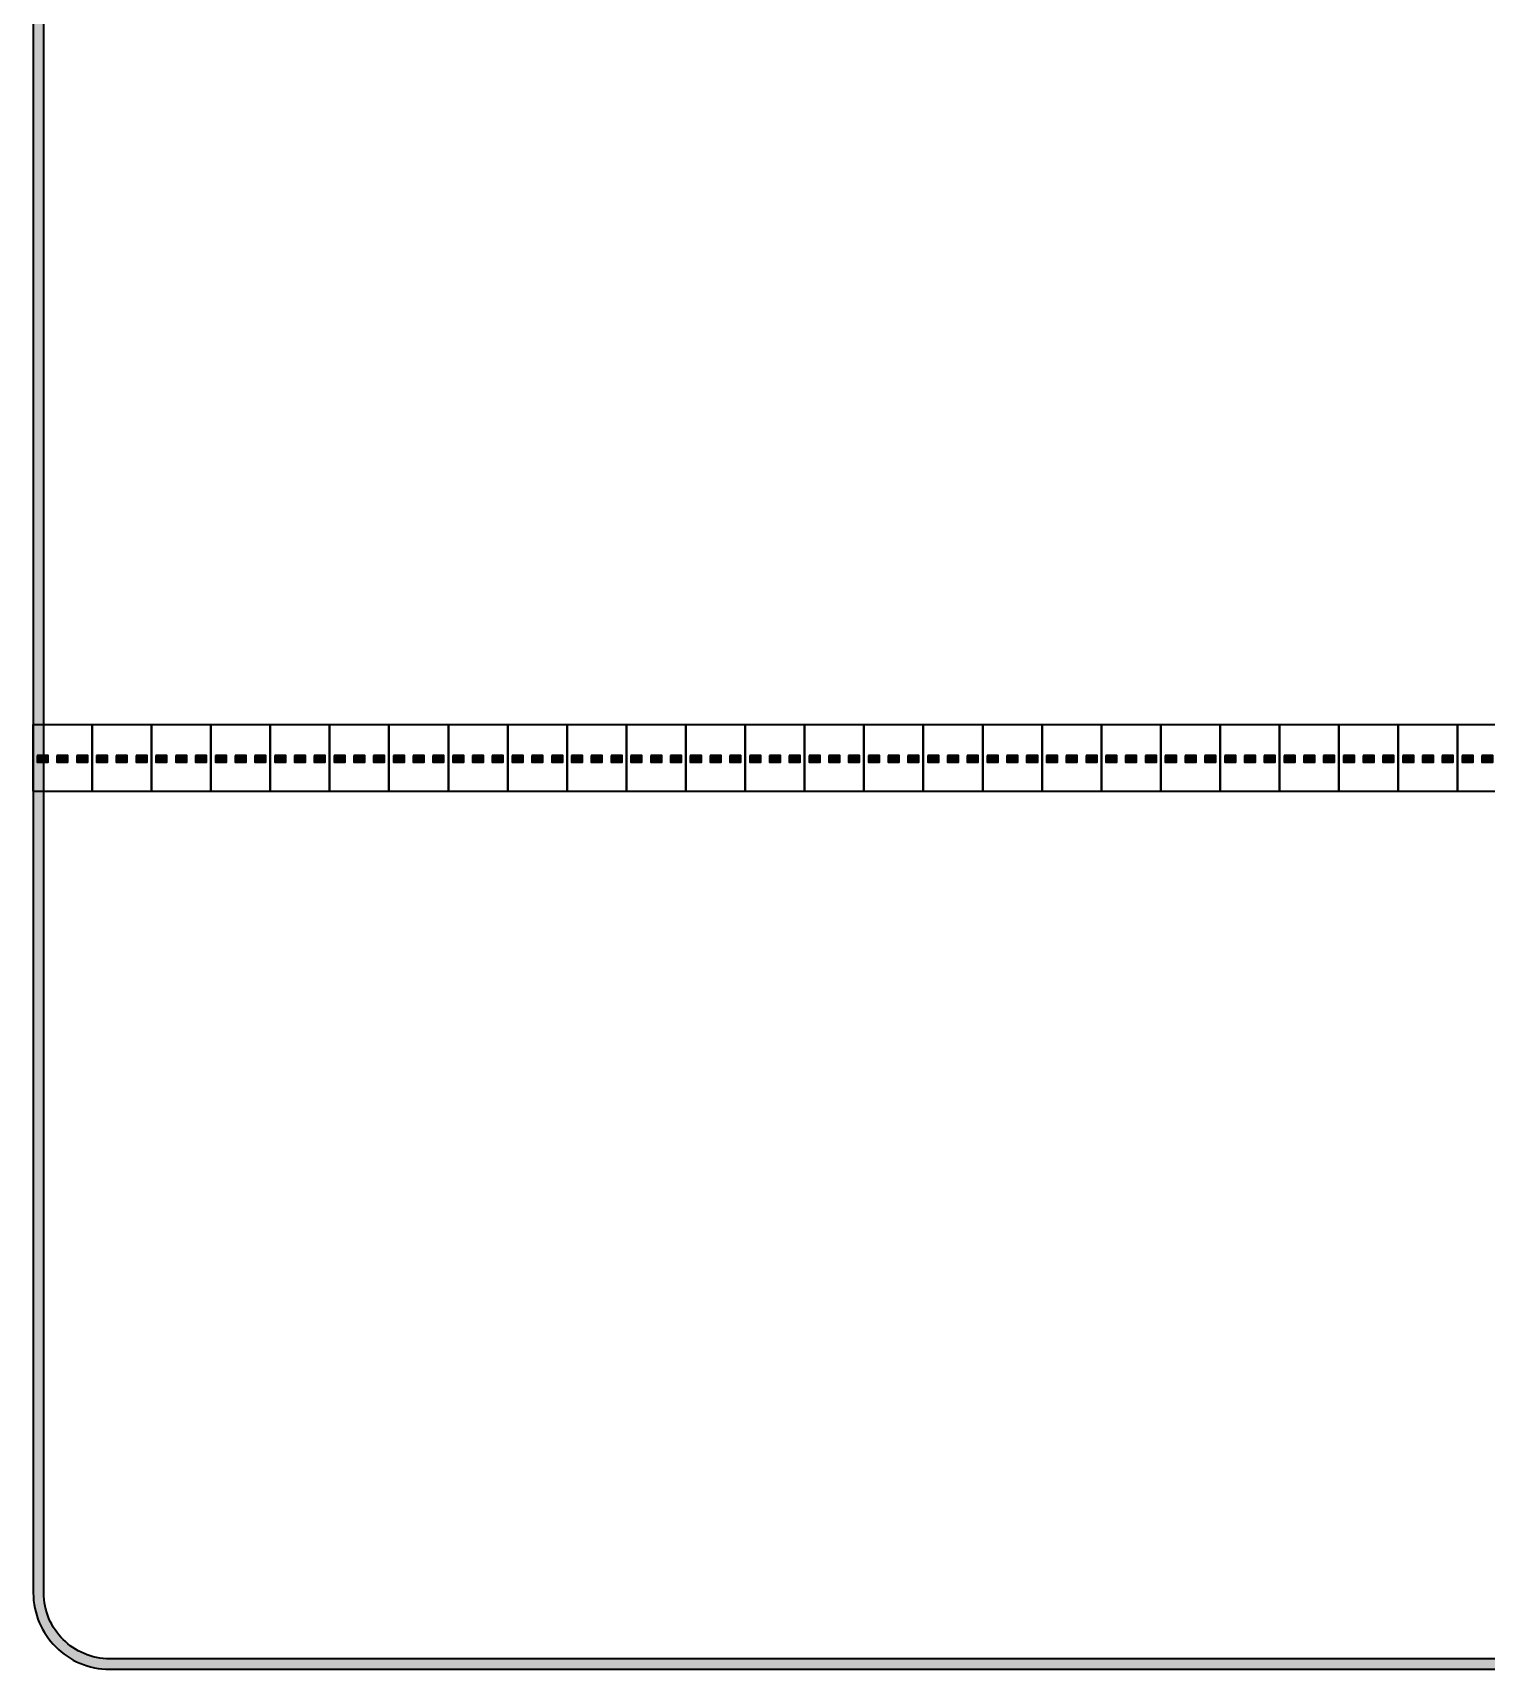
# Model space of a CAD drawing. Header units: millimetres. Extents: x 2 to 99, y 9 to 119.
# Drawn here: x 2.4 to 51.5, y 8.5 to 63.9 of the extents above; entities that cross this region are included whole.
import ezdxf

# ---------------------------------------------------------------- set-up
doc = ezdxf.new("R2010")
doc.units = ezdxf.units.MM
doc.header["$MEASUREMENT"] = 0
doc.layers.add('border outline stroke', color=7, linetype='Continuous', lineweight=0)

# ---------------------------------------------------------------- blocks, each defined once
blk = doc.blocks.new('Block_1')
at = {"layer": 'border outline stroke', "transparency": 33554687}
for points in [[(2.539, 39.413), (2.539, 39.301), (2.539, 39.188), (2.726, 39.188), (2.912, 39.188), (2.912, 39.301), (2.912, 39.413), (2.726, 39.413)], [(3.205, 39.413), (3.205, 39.301), (3.205, 39.188), (3.391, 39.188), (3.578, 39.188), (3.578, 39.301), (3.578, 39.413), (3.391, 39.413)], [(3.873, 39.413), (3.873, 39.301), (3.873, 39.188), (4.06, 39.188), (4.246, 39.188), (4.246, 39.301), (4.246, 39.413), (4.06, 39.413)]]:
    blk.add_hatch(color=7, dxfattribs=at).paths.add_polyline_path(points)
at = {"layer": 'border outline stroke', "color": 7, "lineweight": 35}
for points in [[(2.387, 38.209), (3.391, 38.209), (4.394, 38.209), (4.394, 39.333), (4.394, 40.458), (3.391, 40.458), (2.387, 40.458), (2.387, 39.333)], [(2.539, 39.413), (2.539, 39.301), (2.539, 39.188), (2.726, 39.188), (2.912, 39.188), (2.912, 39.301), (2.912, 39.413), (2.726, 39.413)], [(3.205, 39.413), (3.205, 39.301), (3.205, 39.188), (3.391, 39.188), (3.578, 39.188), (3.578, 39.301), (3.578, 39.413), (3.391, 39.413)], [(3.873, 39.413), (3.873, 39.301), (3.873, 39.188), (4.06, 39.188), (4.246, 39.188), (4.246, 39.301), (4.246, 39.413), (4.06, 39.413)]]:
    blk.add_lwpolyline(points, close=True, dxfattribs=at)
blk = doc.blocks.new('Block_2')
at = {"layer": 'border outline stroke', "transparency": 33554687}
for points in [[(4.546, 39.413), (4.546, 39.301), (4.546, 39.188), (4.732, 39.188), (4.918, 39.188), (4.918, 39.301), (4.918, 39.413), (4.732, 39.413)], [(5.212, 39.413), (5.212, 39.301), (5.212, 39.188), (5.398, 39.188), (5.584, 39.188), (5.584, 39.301), (5.584, 39.413), (5.398, 39.413)], [(5.88, 39.413), (5.88, 39.301), (5.88, 39.188), (6.066, 39.188), (6.252, 39.188), (6.252, 39.301), (6.252, 39.413), (6.066, 39.413)]]:
    blk.add_hatch(color=7, dxfattribs=at).paths.add_polyline_path(points)
at = {"layer": 'border outline stroke', "color": 7, "lineweight": 35}
for points in [[(4.394, 38.209), (5.397, 38.209), (6.401, 38.209), (6.401, 39.333), (6.401, 40.458), (5.397, 40.458), (4.394, 40.458), (4.394, 39.333)], [(4.546, 39.413), (4.546, 39.301), (4.546, 39.188), (4.732, 39.188), (4.918, 39.188), (4.918, 39.301), (4.918, 39.413), (4.732, 39.413)], [(5.212, 39.413), (5.212, 39.301), (5.212, 39.188), (5.398, 39.188), (5.584, 39.188), (5.584, 39.301), (5.584, 39.413), (5.398, 39.413)], [(5.88, 39.413), (5.88, 39.301), (5.88, 39.188), (6.066, 39.188), (6.252, 39.188), (6.252, 39.301), (6.252, 39.413), (6.066, 39.413)]]:
    blk.add_lwpolyline(points, close=True, dxfattribs=at)
blk = doc.blocks.new('Block_3')
at = {"layer": 'border outline stroke', "transparency": 33554687}
for points in [[(6.553, 39.413), (6.553, 39.301), (6.553, 39.188), (6.739, 39.188), (6.925, 39.188), (6.925, 39.301), (6.925, 39.413), (6.739, 39.413)], [(7.219, 39.413), (7.219, 39.301), (7.219, 39.188), (7.405, 39.188), (7.591, 39.188), (7.591, 39.301), (7.591, 39.413), (7.405, 39.413)], [(7.887, 39.413), (7.887, 39.301), (7.887, 39.188), (8.073, 39.188), (8.259, 39.188), (8.259, 39.301), (8.259, 39.413), (8.073, 39.413)]]:
    blk.add_hatch(color=7, dxfattribs=at).paths.add_polyline_path(points)
at = {"layer": 'border outline stroke', "color": 7, "lineweight": 35}
for points in [[(6.401, 38.209), (7.404, 38.209), (8.407, 38.209), (8.407, 39.333), (8.407, 40.458), (7.404, 40.458), (6.401, 40.458), (6.401, 39.333)], [(6.553, 39.413), (6.553, 39.301), (6.553, 39.188), (6.739, 39.188), (6.925, 39.188), (6.925, 39.301), (6.925, 39.413), (6.739, 39.413)], [(7.219, 39.413), (7.219, 39.301), (7.219, 39.188), (7.405, 39.188), (7.591, 39.188), (7.591, 39.301), (7.591, 39.413), (7.405, 39.413)], [(7.887, 39.413), (7.887, 39.301), (7.887, 39.188), (8.073, 39.188), (8.259, 39.188), (8.259, 39.301), (8.259, 39.413), (8.073, 39.413)]]:
    blk.add_lwpolyline(points, close=True, dxfattribs=at)
blk = doc.blocks.new('Block_4')
at = {"layer": 'border outline stroke', "transparency": 33554687}
for points in [[(8.559, 39.413), (8.559, 39.301), (8.559, 39.188), (8.746, 39.188), (8.932, 39.188), (8.932, 39.301), (8.932, 39.413), (8.746, 39.413)], [(9.225, 39.413), (9.225, 39.301), (9.225, 39.188), (9.411, 39.188), (9.598, 39.188), (9.598, 39.301), (9.598, 39.413), (9.411, 39.413)], [(9.893, 39.413), (9.893, 39.301), (9.893, 39.188), (10.079, 39.188), (10.266, 39.188), (10.266, 39.301), (10.266, 39.413), (10.079, 39.413)]]:
    blk.add_hatch(color=7, dxfattribs=at).paths.add_polyline_path(points)
at = {"layer": 'border outline stroke', "color": 7, "lineweight": 35}
for points in [[(8.407, 38.209), (9.411, 38.209), (10.414, 38.209), (10.414, 39.333), (10.414, 40.458), (9.411, 40.458), (8.407, 40.458), (8.407, 39.333)], [(8.559, 39.413), (8.559, 39.301), (8.559, 39.188), (8.746, 39.188), (8.932, 39.188), (8.932, 39.301), (8.932, 39.413), (8.746, 39.413)], [(9.225, 39.413), (9.225, 39.301), (9.225, 39.188), (9.411, 39.188), (9.598, 39.188), (9.598, 39.301), (9.598, 39.413), (9.411, 39.413)], [(9.893, 39.413), (9.893, 39.301), (9.893, 39.188), (10.079, 39.188), (10.266, 39.188), (10.266, 39.301), (10.266, 39.413), (10.079, 39.413)]]:
    blk.add_lwpolyline(points, close=True, dxfattribs=at)
blk = doc.blocks.new('Block_5')
at = {"layer": 'border outline stroke', "transparency": 33554687}
for points in [[(10.566, 39.413), (10.566, 39.301), (10.566, 39.188), (10.752, 39.188), (10.938, 39.188), (10.938, 39.301), (10.938, 39.413), (10.752, 39.413)], [(11.232, 39.413), (11.232, 39.301), (11.232, 39.188), (11.418, 39.188), (11.604, 39.188), (11.604, 39.301), (11.604, 39.413), (11.418, 39.413)], [(11.9, 39.413), (11.9, 39.301), (11.9, 39.188), (12.086, 39.188), (12.272, 39.188), (12.272, 39.301), (12.272, 39.413), (12.086, 39.413)]]:
    blk.add_hatch(color=7, dxfattribs=at).paths.add_polyline_path(points)
at = {"layer": 'border outline stroke', "color": 7, "lineweight": 35}
for points in [[(10.414, 38.209), (11.417, 38.209), (12.421, 38.209), (12.421, 39.333), (12.421, 40.458), (11.417, 40.458), (10.414, 40.458), (10.414, 39.333)], [(10.566, 39.413), (10.566, 39.301), (10.566, 39.188), (10.752, 39.188), (10.938, 39.188), (10.938, 39.301), (10.938, 39.413), (10.752, 39.413)], [(11.232, 39.413), (11.232, 39.301), (11.232, 39.188), (11.418, 39.188), (11.604, 39.188), (11.604, 39.301), (11.604, 39.413), (11.418, 39.413)], [(11.9, 39.413), (11.9, 39.301), (11.9, 39.188), (12.086, 39.188), (12.272, 39.188), (12.272, 39.301), (12.272, 39.413), (12.086, 39.413)]]:
    blk.add_lwpolyline(points, close=True, dxfattribs=at)
blk = doc.blocks.new('Block_6')
at = {"layer": 'border outline stroke', "transparency": 33554687}
for points in [[(12.573, 39.413), (12.573, 39.301), (12.573, 39.188), (12.759, 39.188), (12.945, 39.188), (12.945, 39.301), (12.945, 39.413), (12.759, 39.413)], [(13.238, 39.413), (13.238, 39.301), (13.238, 39.188), (13.425, 39.188), (13.611, 39.188), (13.611, 39.301), (13.611, 39.413), (13.425, 39.413)], [(13.906, 39.413), (13.906, 39.301), (13.906, 39.188), (14.093, 39.188), (14.279, 39.188), (14.279, 39.301), (14.279, 39.413), (14.093, 39.413)]]:
    blk.add_hatch(color=7, dxfattribs=at).paths.add_polyline_path(points)
at = {"layer": 'border outline stroke', "color": 7, "lineweight": 35}
for points in [[(12.421, 38.209), (13.424, 38.209), (14.427, 38.209), (14.427, 39.333), (14.427, 40.458), (13.424, 40.458), (12.421, 40.458), (12.421, 39.333)], [(12.573, 39.413), (12.573, 39.301), (12.573, 39.188), (12.759, 39.188), (12.945, 39.188), (12.945, 39.301), (12.945, 39.413), (12.759, 39.413)], [(13.238, 39.413), (13.238, 39.301), (13.238, 39.188), (13.425, 39.188), (13.611, 39.188), (13.611, 39.301), (13.611, 39.413), (13.425, 39.413)], [(13.906, 39.413), (13.906, 39.301), (13.906, 39.188), (14.093, 39.188), (14.279, 39.188), (14.279, 39.301), (14.279, 39.413), (14.093, 39.413)]]:
    blk.add_lwpolyline(points, close=True, dxfattribs=at)
blk = doc.blocks.new('Block_7')
at = {"layer": 'border outline stroke', "transparency": 33554687}
for points in [[(14.579, 39.413), (14.579, 39.301), (14.579, 39.188), (14.765, 39.188), (14.952, 39.188), (14.952, 39.301), (14.952, 39.413), (14.765, 39.413)], [(15.245, 39.413), (15.245, 39.301), (15.245, 39.188), (15.431, 39.188), (15.617, 39.188), (15.617, 39.301), (15.617, 39.413), (15.431, 39.413)], [(15.913, 39.413), (15.913, 39.301), (15.913, 39.188), (16.099, 39.188), (16.286, 39.188), (16.286, 39.301), (16.286, 39.413), (16.099, 39.413)]]:
    blk.add_hatch(color=7, dxfattribs=at).paths.add_polyline_path(points)
at = {"layer": 'border outline stroke', "color": 7, "lineweight": 35}
for points in [[(14.427, 38.209), (15.43, 38.209), (16.434, 38.209), (16.434, 39.333), (16.434, 40.458), (15.43, 40.458), (14.427, 40.458), (14.427, 39.333)], [(14.579, 39.413), (14.579, 39.301), (14.579, 39.188), (14.765, 39.188), (14.952, 39.188), (14.952, 39.301), (14.952, 39.413), (14.765, 39.413)], [(15.245, 39.413), (15.245, 39.301), (15.245, 39.188), (15.431, 39.188), (15.617, 39.188), (15.617, 39.301), (15.617, 39.413), (15.431, 39.413)], [(15.913, 39.413), (15.913, 39.301), (15.913, 39.188), (16.099, 39.188), (16.286, 39.188), (16.286, 39.301), (16.286, 39.413), (16.099, 39.413)]]:
    blk.add_lwpolyline(points, close=True, dxfattribs=at)
blk = doc.blocks.new('Block_8')
at = {"layer": 'border outline stroke', "transparency": 33554687}
for points in [[(16.586, 39.413), (16.586, 39.301), (16.586, 39.188), (16.772, 39.188), (16.958, 39.188), (16.958, 39.301), (16.958, 39.413), (16.772, 39.413)], [(17.252, 39.413), (17.252, 39.301), (17.252, 39.188), (17.438, 39.188), (17.624, 39.188), (17.624, 39.301), (17.624, 39.413), (17.438, 39.413)], [(17.92, 39.413), (17.92, 39.301), (17.92, 39.188), (18.106, 39.188), (18.292, 39.188), (18.292, 39.301), (18.292, 39.413), (18.106, 39.413)]]:
    blk.add_hatch(color=7, dxfattribs=at).paths.add_polyline_path(points)
at = {"layer": 'border outline stroke', "color": 7, "lineweight": 35}
for points in [[(16.434, 38.209), (17.437, 38.209), (18.44, 38.209), (18.44, 39.333), (18.44, 40.458), (17.437, 40.458), (16.434, 40.458), (16.434, 39.333)], [(16.586, 39.413), (16.586, 39.301), (16.586, 39.188), (16.772, 39.188), (16.958, 39.188), (16.958, 39.301), (16.958, 39.413), (16.772, 39.413)], [(17.252, 39.413), (17.252, 39.301), (17.252, 39.188), (17.438, 39.188), (17.624, 39.188), (17.624, 39.301), (17.624, 39.413), (17.438, 39.413)], [(17.92, 39.413), (17.92, 39.301), (17.92, 39.188), (18.106, 39.188), (18.292, 39.188), (18.292, 39.301), (18.292, 39.413), (18.106, 39.413)]]:
    blk.add_lwpolyline(points, close=True, dxfattribs=at)
blk = doc.blocks.new('Block_9')
at = {"layer": 'border outline stroke', "transparency": 33554687}
for points in [[(18.592, 39.413), (18.592, 39.301), (18.592, 39.188), (18.779, 39.188), (18.965, 39.188), (18.965, 39.301), (18.965, 39.413), (18.779, 39.413)], [(19.258, 39.413), (19.258, 39.301), (19.258, 39.188), (19.444, 39.188), (19.631, 39.188), (19.631, 39.301), (19.631, 39.413), (19.444, 39.413)], [(19.926, 39.413), (19.926, 39.301), (19.926, 39.188), (20.113, 39.188), (20.299, 39.188), (20.299, 39.301), (20.299, 39.413), (20.113, 39.413)]]:
    blk.add_hatch(color=7, dxfattribs=at).paths.add_polyline_path(points)
at = {"layer": 'border outline stroke', "color": 7, "lineweight": 35}
for points in [[(18.44, 38.209), (19.444, 38.209), (20.447, 38.209), (20.447, 39.333), (20.447, 40.458), (19.444, 40.458), (18.44, 40.458), (18.44, 39.333)], [(18.592, 39.413), (18.592, 39.301), (18.592, 39.188), (18.779, 39.188), (18.965, 39.188), (18.965, 39.301), (18.965, 39.413), (18.779, 39.413)], [(19.258, 39.413), (19.258, 39.301), (19.258, 39.188), (19.444, 39.188), (19.631, 39.188), (19.631, 39.301), (19.631, 39.413), (19.444, 39.413)], [(19.926, 39.413), (19.926, 39.301), (19.926, 39.188), (20.113, 39.188), (20.299, 39.188), (20.299, 39.301), (20.299, 39.413), (20.113, 39.413)]]:
    blk.add_lwpolyline(points, close=True, dxfattribs=at)
blk = doc.blocks.new('Block_10')
at = {"layer": 'border outline stroke', "transparency": 33554687}
for points in [[(20.599, 39.413), (20.599, 39.301), (20.599, 39.188), (20.785, 39.188), (20.972, 39.188), (20.972, 39.301), (20.972, 39.413), (20.785, 39.413)], [(21.265, 39.413), (21.265, 39.301), (21.265, 39.188), (21.451, 39.188), (21.637, 39.188), (21.637, 39.301), (21.637, 39.413), (21.451, 39.413)], [(21.933, 39.413), (21.933, 39.301), (21.933, 39.188), (22.119, 39.188), (22.305, 39.188), (22.305, 39.301), (22.305, 39.413), (22.119, 39.413)]]:
    blk.add_hatch(color=7, dxfattribs=at).paths.add_polyline_path(points)
at = {"layer": 'border outline stroke', "color": 7, "lineweight": 35}
for points in [[(20.447, 38.209), (21.45, 38.209), (22.454, 38.209), (22.454, 39.333), (22.454, 40.458), (21.45, 40.458), (20.447, 40.458), (20.447, 39.333)], [(20.599, 39.413), (20.599, 39.301), (20.599, 39.188), (20.785, 39.188), (20.972, 39.188), (20.972, 39.301), (20.972, 39.413), (20.785, 39.413)], [(21.265, 39.413), (21.265, 39.301), (21.265, 39.188), (21.451, 39.188), (21.637, 39.188), (21.637, 39.301), (21.637, 39.413), (21.451, 39.413)], [(21.933, 39.413), (21.933, 39.301), (21.933, 39.188), (22.119, 39.188), (22.305, 39.188), (22.305, 39.301), (22.305, 39.413), (22.119, 39.413)]]:
    blk.add_lwpolyline(points, close=True, dxfattribs=at)
blk = doc.blocks.new('Block_11')
at = {"layer": 'border outline stroke', "transparency": 33554687}
for points in [[(22.606, 39.413), (22.606, 39.301), (22.606, 39.188), (22.792, 39.188), (22.978, 39.188), (22.978, 39.301), (22.978, 39.413), (22.792, 39.413)], [(23.272, 39.413), (23.272, 39.301), (23.272, 39.188), (23.458, 39.188), (23.644, 39.188), (23.644, 39.301), (23.644, 39.413), (23.458, 39.413)], [(23.94, 39.413), (23.94, 39.301), (23.94, 39.188), (24.126, 39.188), (24.312, 39.188), (24.312, 39.301), (24.312, 39.413), (24.126, 39.413)]]:
    blk.add_hatch(color=7, dxfattribs=at).paths.add_polyline_path(points)
at = {"layer": 'border outline stroke', "color": 7, "lineweight": 35}
for points in [[(22.454, 38.209), (23.457, 38.209), (24.46, 38.209), (24.46, 39.333), (24.46, 40.458), (23.457, 40.458), (22.454, 40.458), (22.454, 39.333)], [(22.606, 39.413), (22.606, 39.301), (22.606, 39.188), (22.792, 39.188), (22.978, 39.188), (22.978, 39.301), (22.978, 39.413), (22.792, 39.413)], [(23.272, 39.413), (23.272, 39.301), (23.272, 39.188), (23.458, 39.188), (23.644, 39.188), (23.644, 39.301), (23.644, 39.413), (23.458, 39.413)], [(23.94, 39.413), (23.94, 39.301), (23.94, 39.188), (24.126, 39.188), (24.312, 39.188), (24.312, 39.301), (24.312, 39.413), (24.126, 39.413)]]:
    blk.add_lwpolyline(points, close=True, dxfattribs=at)
blk = doc.blocks.new('Block_12')
at = {"layer": 'border outline stroke', "transparency": 33554687}
for points in [[(24.612, 39.413), (24.612, 39.301), (24.612, 39.188), (24.799, 39.188), (24.985, 39.188), (24.985, 39.301), (24.985, 39.413), (24.799, 39.413)], [(25.278, 39.413), (25.278, 39.301), (25.278, 39.188), (25.464, 39.188), (25.651, 39.188), (25.651, 39.301), (25.651, 39.413), (25.464, 39.413)], [(25.946, 39.413), (25.946, 39.301), (25.946, 39.188), (26.132, 39.188), (26.319, 39.188), (26.319, 39.301), (26.319, 39.413), (26.132, 39.413)]]:
    blk.add_hatch(color=7, dxfattribs=at).paths.add_polyline_path(points)
at = {"layer": 'border outline stroke', "color": 7, "lineweight": 35}
for points in [[(24.46, 38.209), (25.464, 38.209), (26.467, 38.209), (26.467, 39.333), (26.467, 40.458), (25.464, 40.458), (24.46, 40.458), (24.46, 39.333)], [(24.612, 39.413), (24.612, 39.301), (24.612, 39.188), (24.799, 39.188), (24.985, 39.188), (24.985, 39.301), (24.985, 39.413), (24.799, 39.413)], [(25.278, 39.413), (25.278, 39.301), (25.278, 39.188), (25.464, 39.188), (25.651, 39.188), (25.651, 39.301), (25.651, 39.413), (25.464, 39.413)], [(25.946, 39.413), (25.946, 39.301), (25.946, 39.188), (26.132, 39.188), (26.319, 39.188), (26.319, 39.301), (26.319, 39.413), (26.132, 39.413)]]:
    blk.add_lwpolyline(points, close=True, dxfattribs=at)
blk = doc.blocks.new('Block_13')
at = {"layer": 'border outline stroke', "transparency": 33554687}
for points in [[(26.619, 39.413), (26.619, 39.301), (26.619, 39.188), (26.805, 39.188), (26.991, 39.188), (26.991, 39.301), (26.991, 39.413), (26.805, 39.413)], [(27.285, 39.413), (27.285, 39.301), (27.285, 39.188), (27.471, 39.188), (27.657, 39.188), (27.657, 39.301), (27.657, 39.413), (27.471, 39.413)], [(27.953, 39.413), (27.953, 39.301), (27.953, 39.188), (28.139, 39.188), (28.325, 39.188), (28.325, 39.301), (28.325, 39.413), (28.139, 39.413)]]:
    blk.add_hatch(color=7, dxfattribs=at).paths.add_polyline_path(points)
at = {"layer": 'border outline stroke', "color": 7, "lineweight": 35}
for points in [[(26.467, 38.209), (27.47, 38.209), (28.474, 38.209), (28.474, 39.333), (28.474, 40.458), (27.47, 40.458), (26.467, 40.458), (26.467, 39.333)], [(26.619, 39.413), (26.619, 39.301), (26.619, 39.188), (26.805, 39.188), (26.991, 39.188), (26.991, 39.301), (26.991, 39.413), (26.805, 39.413)], [(27.285, 39.413), (27.285, 39.301), (27.285, 39.188), (27.471, 39.188), (27.657, 39.188), (27.657, 39.301), (27.657, 39.413), (27.471, 39.413)], [(27.953, 39.413), (27.953, 39.301), (27.953, 39.188), (28.139, 39.188), (28.325, 39.188), (28.325, 39.301), (28.325, 39.413), (28.139, 39.413)]]:
    blk.add_lwpolyline(points, close=True, dxfattribs=at)
blk = doc.blocks.new('Block_14')
at = {"layer": 'border outline stroke', "transparency": 33554687}
for points in [[(28.626, 39.413), (28.626, 39.301), (28.626, 39.188), (28.812, 39.188), (28.998, 39.188), (28.998, 39.301), (28.998, 39.413), (28.812, 39.413)], [(29.291, 39.413), (29.291, 39.301), (29.291, 39.188), (29.478, 39.188), (29.664, 39.188), (29.664, 39.301), (29.664, 39.413), (29.478, 39.413)], [(29.959, 39.413), (29.959, 39.301), (29.959, 39.188), (30.146, 39.188), (30.332, 39.188), (30.332, 39.301), (30.332, 39.413), (30.146, 39.413)]]:
    blk.add_hatch(color=7, dxfattribs=at).paths.add_polyline_path(points)
at = {"layer": 'border outline stroke', "color": 7, "lineweight": 35}
for points in [[(28.474, 38.209), (29.477, 38.209), (30.48, 38.209), (30.48, 39.333), (30.48, 40.458), (29.477, 40.458), (28.474, 40.458), (28.474, 39.333)], [(28.626, 39.413), (28.626, 39.301), (28.626, 39.188), (28.812, 39.188), (28.998, 39.188), (28.998, 39.301), (28.998, 39.413), (28.812, 39.413)], [(29.291, 39.413), (29.291, 39.301), (29.291, 39.188), (29.478, 39.188), (29.664, 39.188), (29.664, 39.301), (29.664, 39.413), (29.478, 39.413)], [(29.959, 39.413), (29.959, 39.301), (29.959, 39.188), (30.146, 39.188), (30.332, 39.188), (30.332, 39.301), (30.332, 39.413), (30.146, 39.413)]]:
    blk.add_lwpolyline(points, close=True, dxfattribs=at)
blk = doc.blocks.new('Block_15')
at = {"layer": 'border outline stroke', "transparency": 33554687}
for points in [[(30.632, 39.413), (30.632, 39.301), (30.632, 39.188), (30.818, 39.188), (31.005, 39.188), (31.005, 39.301), (31.005, 39.413), (30.818, 39.413)], [(31.298, 39.413), (31.298, 39.301), (31.298, 39.188), (31.484, 39.188), (31.67, 39.188), (31.67, 39.301), (31.67, 39.413), (31.484, 39.413)], [(31.966, 39.413), (31.966, 39.301), (31.966, 39.188), (32.152, 39.188), (32.339, 39.188), (32.339, 39.301), (32.339, 39.413), (32.152, 39.413)]]:
    blk.add_hatch(color=7, dxfattribs=at).paths.add_polyline_path(points)
at = {"layer": 'border outline stroke', "color": 7, "lineweight": 35}
for points in [[(30.48, 38.209), (31.483, 38.209), (32.487, 38.209), (32.487, 39.333), (32.487, 40.458), (31.483, 40.458), (30.48, 40.458), (30.48, 39.333)], [(30.632, 39.413), (30.632, 39.301), (30.632, 39.188), (30.818, 39.188), (31.005, 39.188), (31.005, 39.301), (31.005, 39.413), (30.818, 39.413)], [(31.298, 39.413), (31.298, 39.301), (31.298, 39.188), (31.484, 39.188), (31.67, 39.188), (31.67, 39.301), (31.67, 39.413), (31.484, 39.413)], [(31.966, 39.413), (31.966, 39.301), (31.966, 39.188), (32.152, 39.188), (32.339, 39.188), (32.339, 39.301), (32.339, 39.413), (32.152, 39.413)]]:
    blk.add_lwpolyline(points, close=True, dxfattribs=at)
blk = doc.blocks.new('Block_16')
at = {"layer": 'border outline stroke', "transparency": 33554687}
for points in [[(32.639, 39.413), (32.639, 39.301), (32.639, 39.188), (32.825, 39.188), (33.011, 39.188), (33.011, 39.301), (33.011, 39.413), (32.825, 39.413)], [(33.305, 39.413), (33.305, 39.301), (33.305, 39.188), (33.491, 39.188), (33.677, 39.188), (33.677, 39.301), (33.677, 39.413), (33.491, 39.413)], [(33.973, 39.413), (33.973, 39.301), (33.973, 39.188), (34.159, 39.188), (34.345, 39.188), (34.345, 39.301), (34.345, 39.413), (34.159, 39.413)]]:
    blk.add_hatch(color=7, dxfattribs=at).paths.add_polyline_path(points)
at = {"layer": 'border outline stroke', "color": 7, "lineweight": 35}
for points in [[(32.487, 38.209), (33.49, 38.209), (34.493, 38.209), (34.493, 39.333), (34.493, 40.458), (33.49, 40.458), (32.487, 40.458), (32.487, 39.333)], [(32.639, 39.413), (32.639, 39.301), (32.639, 39.188), (32.825, 39.188), (33.011, 39.188), (33.011, 39.301), (33.011, 39.413), (32.825, 39.413)], [(33.305, 39.413), (33.305, 39.301), (33.305, 39.188), (33.491, 39.188), (33.677, 39.188), (33.677, 39.301), (33.677, 39.413), (33.491, 39.413)], [(33.973, 39.413), (33.973, 39.301), (33.973, 39.188), (34.159, 39.188), (34.345, 39.188), (34.345, 39.301), (34.345, 39.413), (34.159, 39.413)]]:
    blk.add_lwpolyline(points, close=True, dxfattribs=at)
blk = doc.blocks.new('Block_17')
at = {"layer": 'border outline stroke', "transparency": 33554687}
for points in [[(34.645, 39.413), (34.645, 39.301), (34.645, 39.188), (34.832, 39.188), (35.018, 39.188), (35.018, 39.301), (35.018, 39.413), (34.832, 39.413)], [(35.311, 39.413), (35.311, 39.301), (35.311, 39.188), (35.497, 39.188), (35.684, 39.188), (35.684, 39.301), (35.684, 39.413), (35.497, 39.413)], [(35.979, 39.413), (35.979, 39.301), (35.979, 39.188), (36.166, 39.188), (36.352, 39.188), (36.352, 39.301), (36.352, 39.413), (36.166, 39.413)]]:
    blk.add_hatch(color=7, dxfattribs=at).paths.add_polyline_path(points)
at = {"layer": 'border outline stroke', "color": 7, "lineweight": 35}
for points in [[(34.493, 38.209), (35.497, 38.209), (36.5, 38.209), (36.5, 39.333), (36.5, 40.458), (35.497, 40.458), (34.493, 40.458), (34.493, 39.333)], [(34.645, 39.413), (34.645, 39.301), (34.645, 39.188), (34.832, 39.188), (35.018, 39.188), (35.018, 39.301), (35.018, 39.413), (34.832, 39.413)], [(35.311, 39.413), (35.311, 39.301), (35.311, 39.188), (35.497, 39.188), (35.684, 39.188), (35.684, 39.301), (35.684, 39.413), (35.497, 39.413)], [(35.979, 39.413), (35.979, 39.301), (35.979, 39.188), (36.166, 39.188), (36.352, 39.188), (36.352, 39.301), (36.352, 39.413), (36.166, 39.413)]]:
    blk.add_lwpolyline(points, close=True, dxfattribs=at)
blk = doc.blocks.new('Block_18')
at = {"layer": 'border outline stroke', "transparency": 33554687}
for points in [[(36.652, 39.413), (36.652, 39.301), (36.652, 39.188), (36.838, 39.188), (37.025, 39.188), (37.025, 39.301), (37.025, 39.413), (36.838, 39.413)], [(37.318, 39.413), (37.318, 39.301), (37.318, 39.188), (37.504, 39.188), (37.69, 39.188), (37.69, 39.301), (37.69, 39.413), (37.504, 39.413)], [(37.986, 39.413), (37.986, 39.301), (37.986, 39.188), (38.172, 39.188), (38.358, 39.188), (38.358, 39.301), (38.358, 39.413), (38.172, 39.413)]]:
    blk.add_hatch(color=7, dxfattribs=at).paths.add_polyline_path(points)
at = {"layer": 'border outline stroke', "color": 7, "lineweight": 35}
for points in [[(36.5, 38.209), (37.503, 38.209), (38.507, 38.209), (38.507, 39.333), (38.507, 40.458), (37.503, 40.458), (36.5, 40.458), (36.5, 39.333)], [(36.652, 39.413), (36.652, 39.301), (36.652, 39.188), (36.838, 39.188), (37.025, 39.188), (37.025, 39.301), (37.025, 39.413), (36.838, 39.413)], [(37.318, 39.413), (37.318, 39.301), (37.318, 39.188), (37.504, 39.188), (37.69, 39.188), (37.69, 39.301), (37.69, 39.413), (37.504, 39.413)], [(37.986, 39.413), (37.986, 39.301), (37.986, 39.188), (38.172, 39.188), (38.358, 39.188), (38.358, 39.301), (38.358, 39.413), (38.172, 39.413)]]:
    blk.add_lwpolyline(points, close=True, dxfattribs=at)
blk = doc.blocks.new('Block_19')
at = {"layer": 'border outline stroke', "transparency": 33554687}
for points in [[(38.659, 39.413), (38.659, 39.301), (38.659, 39.188), (38.845, 39.188), (39.031, 39.188), (39.031, 39.301), (39.031, 39.413), (38.845, 39.413)], [(39.325, 39.413), (39.325, 39.301), (39.325, 39.188), (39.511, 39.188), (39.697, 39.188), (39.697, 39.301), (39.697, 39.413), (39.511, 39.413)], [(39.993, 39.413), (39.993, 39.301), (39.993, 39.188), (40.179, 39.188), (40.365, 39.188), (40.365, 39.301), (40.365, 39.413), (40.179, 39.413)]]:
    blk.add_hatch(color=7, dxfattribs=at).paths.add_polyline_path(points)
at = {"layer": 'border outline stroke', "color": 7, "lineweight": 35}
for points in [[(38.507, 38.209), (39.51, 38.209), (40.513, 38.209), (40.513, 39.333), (40.513, 40.458), (39.51, 40.458), (38.507, 40.458), (38.507, 39.333)], [(38.659, 39.413), (38.659, 39.301), (38.659, 39.188), (38.845, 39.188), (39.031, 39.188), (39.031, 39.301), (39.031, 39.413), (38.845, 39.413)], [(39.325, 39.413), (39.325, 39.301), (39.325, 39.188), (39.511, 39.188), (39.697, 39.188), (39.697, 39.301), (39.697, 39.413), (39.511, 39.413)], [(39.993, 39.413), (39.993, 39.301), (39.993, 39.188), (40.179, 39.188), (40.365, 39.188), (40.365, 39.301), (40.365, 39.413), (40.179, 39.413)]]:
    blk.add_lwpolyline(points, close=True, dxfattribs=at)
blk = doc.blocks.new('Block_20')
at = {"layer": 'border outline stroke', "transparency": 33554687}
for points in [[(40.665, 39.413), (40.665, 39.301), (40.665, 39.188), (40.852, 39.188), (41.038, 39.188), (41.038, 39.301), (41.038, 39.413), (40.852, 39.413)], [(41.331, 39.413), (41.331, 39.301), (41.331, 39.188), (41.517, 39.188), (41.704, 39.188), (41.704, 39.301), (41.704, 39.413), (41.517, 39.413)], [(41.999, 39.413), (41.999, 39.301), (41.999, 39.188), (42.185, 39.188), (42.372, 39.188), (42.372, 39.301), (42.372, 39.413), (42.185, 39.413)]]:
    blk.add_hatch(color=7, dxfattribs=at).paths.add_polyline_path(points)
at = {"layer": 'border outline stroke', "color": 7, "lineweight": 35}
for points in [[(40.513, 38.209), (41.517, 38.209), (42.52, 38.209), (42.52, 39.333), (42.52, 40.458), (41.517, 40.458), (40.513, 40.458), (40.513, 39.333)], [(40.665, 39.413), (40.665, 39.301), (40.665, 39.188), (40.852, 39.188), (41.038, 39.188), (41.038, 39.301), (41.038, 39.413), (40.852, 39.413)], [(41.331, 39.413), (41.331, 39.301), (41.331, 39.188), (41.517, 39.188), (41.704, 39.188), (41.704, 39.301), (41.704, 39.413), (41.517, 39.413)], [(41.999, 39.413), (41.999, 39.301), (41.999, 39.188), (42.185, 39.188), (42.372, 39.188), (42.372, 39.301), (42.372, 39.413), (42.185, 39.413)]]:
    blk.add_lwpolyline(points, close=True, dxfattribs=at)
blk = doc.blocks.new('Block_21')
at = {"layer": 'border outline stroke', "transparency": 33554687}
for points in [[(42.672, 39.413), (42.672, 39.301), (42.672, 39.188), (42.858, 39.188), (43.044, 39.188), (43.044, 39.301), (43.044, 39.413), (42.858, 39.413)], [(43.338, 39.413), (43.338, 39.301), (43.338, 39.188), (43.524, 39.188), (43.71, 39.188), (43.71, 39.301), (43.71, 39.413), (43.524, 39.413)], [(44.006, 39.413), (44.006, 39.301), (44.006, 39.188), (44.192, 39.188), (44.378, 39.188), (44.378, 39.301), (44.378, 39.413), (44.192, 39.413)]]:
    blk.add_hatch(color=7, dxfattribs=at).paths.add_polyline_path(points)
at = {"layer": 'border outline stroke', "color": 7, "lineweight": 35}
for points in [[(42.52, 38.209), (43.523, 38.209), (44.527, 38.209), (44.527, 39.333), (44.527, 40.458), (43.523, 40.458), (42.52, 40.458), (42.52, 39.333)], [(42.672, 39.413), (42.672, 39.301), (42.672, 39.188), (42.858, 39.188), (43.044, 39.188), (43.044, 39.301), (43.044, 39.413), (42.858, 39.413)], [(43.338, 39.413), (43.338, 39.301), (43.338, 39.188), (43.524, 39.188), (43.71, 39.188), (43.71, 39.301), (43.71, 39.413), (43.524, 39.413)], [(44.006, 39.413), (44.006, 39.301), (44.006, 39.188), (44.192, 39.188), (44.378, 39.188), (44.378, 39.301), (44.378, 39.413), (44.192, 39.413)]]:
    blk.add_lwpolyline(points, close=True, dxfattribs=at)
blk = doc.blocks.new('Block_22')
at = {"layer": 'border outline stroke', "transparency": 33554687}
for points in [[(44.679, 39.413), (44.679, 39.301), (44.679, 39.188), (44.865, 39.188), (45.051, 39.188), (45.051, 39.301), (45.051, 39.413), (44.865, 39.413)], [(45.344, 39.413), (45.344, 39.301), (45.344, 39.188), (45.531, 39.188), (45.717, 39.188), (45.717, 39.301), (45.717, 39.413), (45.531, 39.413)], [(46.012, 39.413), (46.012, 39.301), (46.012, 39.188), (46.199, 39.188), (46.385, 39.188), (46.385, 39.301), (46.385, 39.413), (46.199, 39.413)]]:
    blk.add_hatch(color=7, dxfattribs=at).paths.add_polyline_path(points)
at = {"layer": 'border outline stroke', "color": 7, "lineweight": 35}
for points in [[(44.527, 38.209), (45.53, 38.209), (46.533, 38.209), (46.533, 39.333), (46.533, 40.458), (45.53, 40.458), (44.527, 40.458), (44.527, 39.333)], [(44.679, 39.413), (44.679, 39.301), (44.679, 39.188), (44.865, 39.188), (45.051, 39.188), (45.051, 39.301), (45.051, 39.413), (44.865, 39.413)], [(45.344, 39.413), (45.344, 39.301), (45.344, 39.188), (45.531, 39.188), (45.717, 39.188), (45.717, 39.301), (45.717, 39.413), (45.531, 39.413)], [(46.012, 39.413), (46.012, 39.301), (46.012, 39.188), (46.199, 39.188), (46.385, 39.188), (46.385, 39.301), (46.385, 39.413), (46.199, 39.413)]]:
    blk.add_lwpolyline(points, close=True, dxfattribs=at)
blk = doc.blocks.new('Block_23')
at = {"layer": 'border outline stroke', "transparency": 33554687}
for points in [[(46.685, 39.413), (46.685, 39.301), (46.685, 39.188), (46.871, 39.188), (47.058, 39.188), (47.058, 39.301), (47.058, 39.413), (46.871, 39.413)], [(47.351, 39.413), (47.351, 39.301), (47.351, 39.188), (47.537, 39.188), (47.723, 39.188), (47.723, 39.301), (47.723, 39.413), (47.537, 39.413)], [(48.019, 39.413), (48.019, 39.301), (48.019, 39.188), (48.205, 39.188), (48.392, 39.188), (48.392, 39.301), (48.392, 39.413), (48.205, 39.413)]]:
    blk.add_hatch(color=7, dxfattribs=at).paths.add_polyline_path(points)
at = {"layer": 'border outline stroke', "color": 7, "lineweight": 35}
for points in [[(46.533, 38.209), (47.536, 38.209), (48.54, 38.209), (48.54, 39.333), (48.54, 40.458), (47.536, 40.458), (46.533, 40.458), (46.533, 39.333)], [(46.685, 39.413), (46.685, 39.301), (46.685, 39.188), (46.871, 39.188), (47.058, 39.188), (47.058, 39.301), (47.058, 39.413), (46.871, 39.413)], [(47.351, 39.413), (47.351, 39.301), (47.351, 39.188), (47.537, 39.188), (47.723, 39.188), (47.723, 39.301), (47.723, 39.413), (47.537, 39.413)], [(48.019, 39.413), (48.019, 39.301), (48.019, 39.188), (48.205, 39.188), (48.392, 39.188), (48.392, 39.301), (48.392, 39.413), (48.205, 39.413)]]:
    blk.add_lwpolyline(points, close=True, dxfattribs=at)
blk = doc.blocks.new('Block_24')
at = {"layer": 'border outline stroke', "transparency": 33554687}
for points in [[(48.692, 39.413), (48.692, 39.301), (48.692, 39.188), (48.878, 39.188), (49.064, 39.188), (49.064, 39.301), (49.064, 39.413), (48.878, 39.413)], [(49.358, 39.413), (49.358, 39.301), (49.358, 39.188), (49.544, 39.188), (49.73, 39.188), (49.73, 39.301), (49.73, 39.413), (49.544, 39.413)], [(50.026, 39.413), (50.026, 39.301), (50.026, 39.188), (50.212, 39.188), (50.398, 39.188), (50.398, 39.301), (50.398, 39.413), (50.212, 39.413)]]:
    blk.add_hatch(color=7, dxfattribs=at).paths.add_polyline_path(points)
at = {"layer": 'border outline stroke', "color": 7, "lineweight": 35}
for points in [[(48.54, 38.209), (49.543, 38.209), (50.546, 38.209), (50.546, 39.333), (50.546, 40.458), (49.543, 40.458), (48.54, 40.458), (48.54, 39.333)], [(48.692, 39.413), (48.692, 39.301), (48.692, 39.188), (48.878, 39.188), (49.064, 39.188), (49.064, 39.301), (49.064, 39.413), (48.878, 39.413)], [(49.358, 39.413), (49.358, 39.301), (49.358, 39.188), (49.544, 39.188), (49.73, 39.188), (49.73, 39.301), (49.73, 39.413), (49.544, 39.413)], [(50.026, 39.413), (50.026, 39.301), (50.026, 39.188), (50.212, 39.188), (50.398, 39.188), (50.398, 39.301), (50.398, 39.413), (50.212, 39.413)]]:
    blk.add_lwpolyline(points, close=True, dxfattribs=at)
blk = doc.blocks.new('Block_25')
at = {"layer": 'border outline stroke', "transparency": 33554687}
for points in [[(50.698, 39.413), (50.698, 39.301), (50.698, 39.188), (50.885, 39.188), (51.071, 39.188), (51.071, 39.301), (51.071, 39.413), (50.885, 39.413)], [(51.364, 39.413), (51.364, 39.301), (51.364, 39.188), (51.551, 39.188), (51.737, 39.188), (51.737, 39.301), (51.737, 39.413), (51.551, 39.413)], [(52.032, 39.413), (52.032, 39.301), (52.032, 39.188), (52.219, 39.188), (52.405, 39.188), (52.405, 39.301), (52.405, 39.413), (52.219, 39.413)]]:
    blk.add_hatch(color=7, dxfattribs=at).paths.add_polyline_path(points)
at = {"layer": 'border outline stroke', "color": 7, "lineweight": 35}
for points in [[(50.546, 38.209), (51.55, 38.209), (52.553, 38.209), (52.553, 39.333), (52.553, 40.458), (51.55, 40.458), (50.546, 40.458), (50.546, 39.333)], [(50.698, 39.413), (50.698, 39.301), (50.698, 39.188), (50.885, 39.188), (51.071, 39.188), (51.071, 39.301), (51.071, 39.413), (50.885, 39.413)], [(51.364, 39.413), (51.364, 39.301), (51.364, 39.188), (51.551, 39.188), (51.737, 39.188), (51.737, 39.301), (51.737, 39.413), (51.551, 39.413)], [(52.032, 39.413), (52.032, 39.301), (52.032, 39.188), (52.219, 39.188), (52.405, 39.188), (52.405, 39.301), (52.405, 39.413), (52.219, 39.413)]]:
    blk.add_lwpolyline(points, close=True, dxfattribs=at)
blk = doc.blocks.new('Block_0')
at = {"layer": 'border outline stroke'}
for name in ['Block_1', 'Block_2', 'Block_3', 'Block_4', 'Block_5', 'Block_6', 'Block_7', 'Block_8', 'Block_9', 'Block_10', 'Block_11', 'Block_12', 'Block_13', 'Block_14', 'Block_15', 'Block_16', 'Block_17', 'Block_18', 'Block_19', 'Block_20', 'Block_21', 'Block_22', 'Block_23', 'Block_24', 'Block_25']:
    blk.add_blockref(name, (0, 0), dxfattribs=at)

msp = doc.modelspace()

# ---------------------------------------------------------------- hatches: boundary and pattern name
at = {"layer": 'border outline stroke', "transparency": 33554687}
h = msp.add_hatch(color=7, dxfattribs=at)
h.dxf.hatch_style = 2
edge = h.paths.add_edge_path()
edge.add_spline(control_points=[(4.99, 118.823), (4.375, 118.823), (3.817, 118.573), (3.413, 118.169), (3.009, 117.765), (2.758, 117.207), (2.758, 116.592), (2.758, 116.592), (2.758, 63.85), (2.758, 63.85), (2.758, 63.85), (2.758, 11.108), (2.758, 11.108), (2.758, 10.493), (3.009, 9.935), (3.413, 9.531), (3.817, 9.127), (4.375, 8.877), (4.99, 8.877), (4.99, 8.877), (50.702, 8.877), (50.702, 8.877), (50.702, 8.877), (96.414, 8.877), (96.414, 8.877), (97.029, 8.877), (97.587, 9.127), (97.991, 9.531), (98.395, 9.935), (98.645, 10.493), (98.645, 11.108), (98.645, 11.108), (98.645, 63.85), (98.645, 63.85), (98.645, 63.85), (98.645, 116.592), (98.645, 116.592), (98.645, 117.207), (98.395, 117.765), (97.991, 118.169), (97.587, 118.573), (97.029, 118.823), (96.414, 118.823), (96.414, 118.823), (50.702, 118.823), (50.702, 118.823), (50.702, 118.823), (4.99, 118.823), (4.99, 118.823)], knot_values=[0, 0, 0, 0, 1, 1, 1, 2, 2, 2, 3, 3, 3, 4, 4, 4, 5, 5, 5, 6, 6, 6, 7, 7, 7, 8, 8, 8, 9, 9, 9, 10, 10, 10, 11, 11, 11, 12, 12, 12, 13, 13, 13, 14, 14, 14, 15, 15, 15, 16, 16, 16, 16], degree=3, periodic=0)
edge = h.paths.add_edge_path()
edge.add_spline(control_points=[(96.414, 8.524), (96.414, 8.524), (50.702, 8.524), (50.702, 8.524), (50.702, 8.524), (4.99, 8.524), (4.99, 8.524), (4.277, 8.524), (3.631, 8.814), (3.163, 9.282), (2.695, 9.75), (2.405, 10.396), (2.405, 11.108), (2.405, 11.108), (2.405, 63.85), (2.405, 63.85), (2.405, 63.85), (2.405, 116.592), (2.405, 116.592), (2.405, 117.305), (2.695, 117.951), (3.163, 118.419), (3.631, 118.887), (4.277, 119.177), (4.99, 119.177), (4.99, 119.177), (50.702, 119.177), (50.702, 119.177), (50.702, 119.177), (96.414, 119.177), (96.414, 119.177), (97.126, 119.177), (97.772, 118.887), (98.24, 118.419), (98.708, 117.951), (98.998, 117.305), (98.998, 116.592), (98.998, 116.592), (98.998, 63.85), (98.998, 63.85), (98.998, 63.85), (98.998, 11.108), (98.998, 11.108), (98.998, 10.396), (98.708, 9.75), (98.24, 9.282), (97.772, 8.814), (97.126, 8.524), (96.414, 8.524)], knot_values=[0, 0, 0, 0, 1, 1, 1, 2, 2, 2, 3, 3, 3, 4, 4, 4, 5, 5, 5, 6, 6, 6, 7, 7, 7, 8, 8, 8, 9, 9, 9, 10, 10, 10, 11, 11, 11, 12, 12, 12, 13, 13, 13, 14, 14, 14, 15, 15, 15, 16, 16, 16, 16], degree=3, periodic=0)

# ---------------------------------------------------------------- linework, layer by layer
at = {"layer": 'border outline stroke', "color": 7, "lineweight": 35}
for points in [[(96.414, 8.524), (96.414, 8.524), (50.702, 8.524), (50.702, 8.524), (50.702, 8.524), (4.99, 8.524), (4.99, 8.524), (4.277, 8.524), (3.631, 8.814), (3.163, 9.282), (2.695, 9.75), (2.405, 10.396), (2.405, 11.108), (2.405, 11.108), (2.405, 63.85), (2.405, 63.85), (2.405, 63.85), (2.405, 116.592), (2.405, 116.592), (2.405, 117.305), (2.695, 117.951), (3.163, 118.419), (3.631, 118.887), (4.277, 119.177), (4.99, 119.177), (4.99, 119.177), (50.702, 119.177), (50.702, 119.177), (50.702, 119.177), (96.414, 119.177), (96.414, 119.177), (97.126, 119.177), (97.772, 118.887), (98.24, 118.419), (98.708, 117.951), (98.998, 117.305), (98.998, 116.592), (98.998, 116.592), (98.998, 63.85), (98.998, 63.85), (98.998, 63.85), (98.998, 11.108), (98.998, 11.108), (98.998, 10.396), (98.708, 9.75), (98.24, 9.282), (97.772, 8.814), (97.126, 8.524), (96.414, 8.524)], [(4.99, 118.823), (4.375, 118.823), (3.817, 118.573), (3.413, 118.169), (3.009, 117.765), (2.758, 117.207), (2.758, 116.592), (2.758, 116.592), (2.758, 63.85), (2.758, 63.85), (2.758, 63.85), (2.758, 11.108), (2.758, 11.108), (2.758, 10.493), (3.009, 9.935), (3.413, 9.531), (3.817, 9.127), (4.375, 8.877), (4.99, 8.877), (4.99, 8.877), (50.702, 8.877), (50.702, 8.877), (50.702, 8.877), (96.414, 8.877), (96.414, 8.877), (97.029, 8.877), (97.587, 9.127), (97.991, 9.531), (98.395, 9.935), (98.645, 10.493), (98.645, 11.108), (98.645, 11.108), (98.645, 63.85), (98.645, 63.85), (98.645, 63.85), (98.645, 116.592), (98.645, 116.592), (98.645, 117.207), (98.395, 117.765), (97.991, 118.169), (97.587, 118.573), (97.029, 118.823), (96.414, 118.823), (96.414, 118.823), (50.702, 118.823), (50.702, 118.823), (50.702, 118.823), (4.99, 118.823), (4.99, 118.823)]]:
    msp.add_open_spline(points, degree=3, knots=[0, 0, 0, 0, 1, 1, 1, 2, 2, 2, 3, 3, 3, 4, 4, 4, 5, 5, 5, 6, 6, 6, 7, 7, 7, 8, 8, 8, 9, 9, 9, 10, 10, 10, 11, 11, 11, 12, 12, 12, 13, 13, 13, 14, 14, 14, 15, 15, 15, 16, 16, 16, 16], dxfattribs=at)

# ---------------------------------------------------------------- block references
at = {"layer": 'border outline stroke'}
msp.add_blockref('Block_0', (0, 0), dxfattribs=at)

doc.saveas('drawing.dxf')
